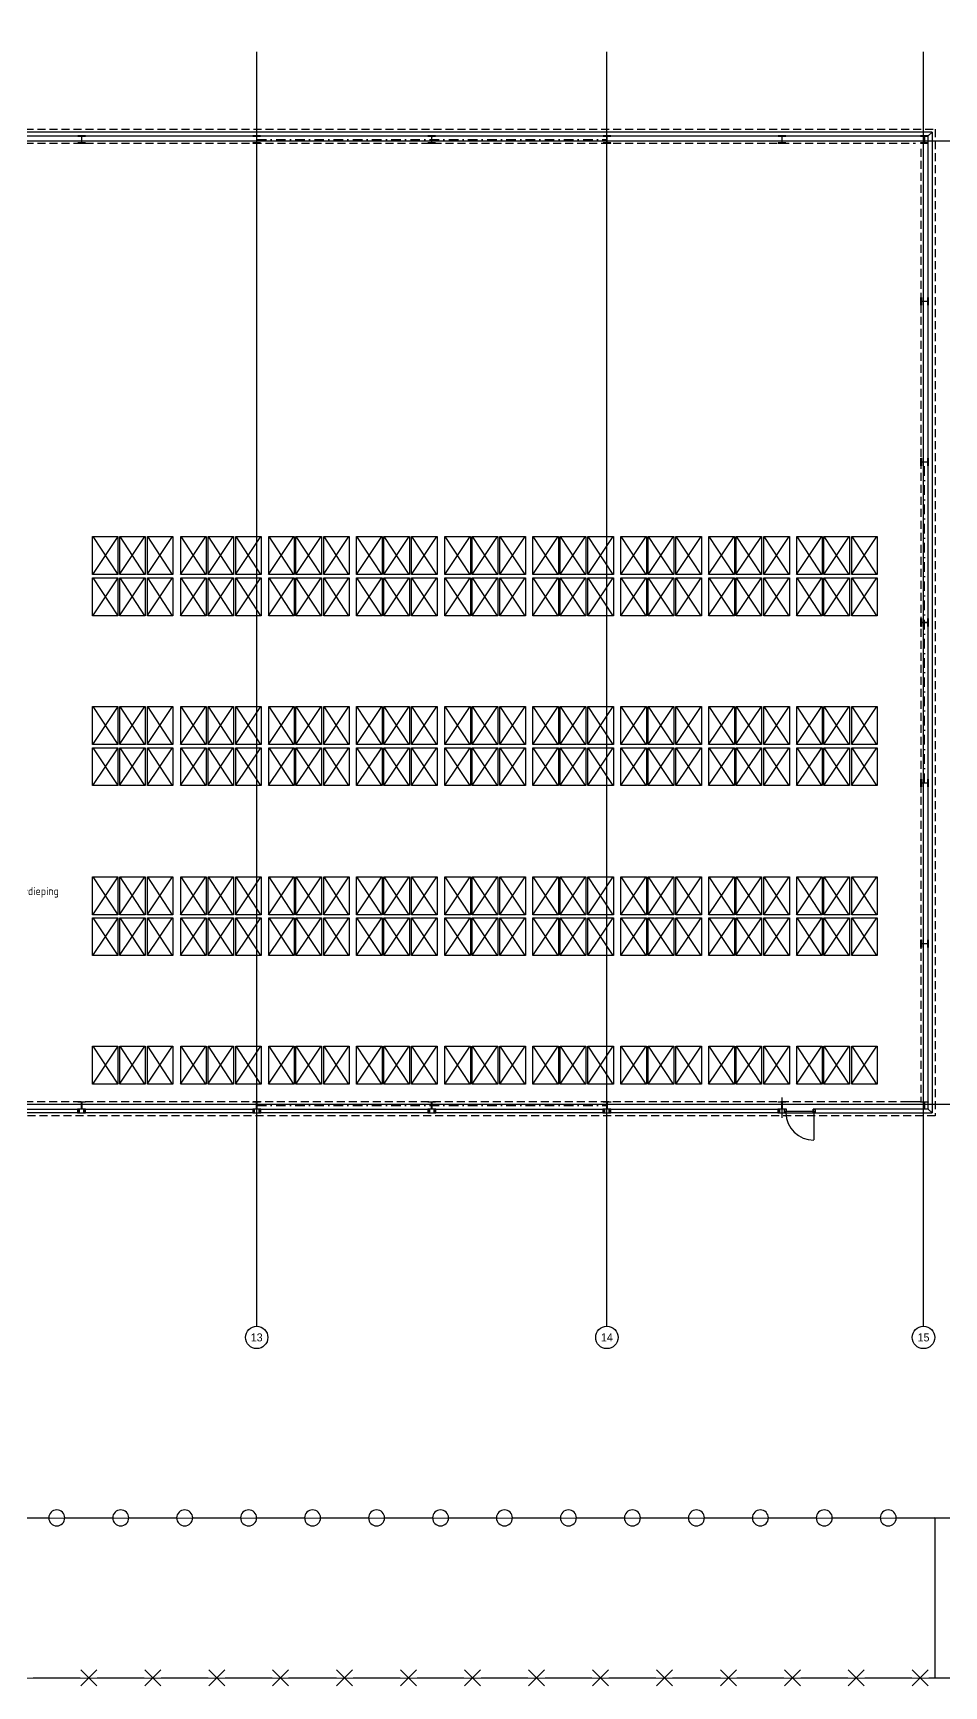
# Model space of a CAD drawing. Header units: millimetres. Extents: x -10134 to 185601, y -10232 to 93662.
# Drawn here: x 90391 to 118873, y -10220 to 41430 of the extents above; entities that cross this region are included whole.
import ezdxf
from ezdxf.enums import TextEntityAlignment as Align

# ---------------------------------------------------------------- set-up
doc = ezdxf.new("R2010")
doc.units = ezdxf.units.MM
doc.header["$LTSCALE"] = 100
doc.linetypes.add('B0302', pattern=[6, 3, -1.5, 0, -1.5])
doc.linetypes.add('B0403', pattern=[3.75, 2.5, -1.25])
for name, color, linetype in [('A--L21', 8, 'Continuous'), ('A--L22', 8, 'Continuous'), ('A--L28', 8, 'Continuous'), ('A--L32', 8, 'Continuous'), ('A--T$1A', 2, 'Continuous'), ('AL$7A---_STRAMIEN', 1, 'Continuous'), ('PALLETS', 8, 'Continuous'), ('Terreinsituatie', 7, 'Continuous')]:
    doc.layers.add(name, color=color, linetype=linetype)
doc.styles.add('gbb_isop_7.0', font='iso.shx')
doc.styles.add('Tsfont40', font='TSfont40.shx')

msp = doc.modelspace()

# ---------------------------------------------------------------- linework, layer by layer
at = {"layer": 'A--L21', "linetype": 'B0403'}
for p, q in [((118594, 38426), (118594, 7596)), ((118154, 37811), (118154, 8036)), ((118144, 8036), (53784, 8036)), ((118594, 7596), (53784, 7596))]:
    msp.add_line(p, q, dxfattribs=at)
at = {"layer": 'A--L21'}
for points in [[(118504, 38336), (86704, 38336), (86584, 38216), (118384, 38216)], [(118504, 38336), (118504, 7686), (118384, 7806), (118384, 38216)], [(114848, 7686), (118504, 7686), (118384, 7806), (114848, 7806)]]:
    msp.add_lwpolyline(points, close=True, dxfattribs=at)
at = {"layer": 'A--L22', "linetype": 'B0403'}
for p, q in [((53784, 38426), (118594, 38426)), ((53784, 37986), (117984, 37986))]:
    msp.add_line(p, q, dxfattribs=at)
at = {"layer": 'A--L22'}
msp.add_lwpolyline([(118154, 8036), (117654, 8036)], dxfattribs=at)
at = {"layer": 'A--L28', "linetype": 'B0302'}
for p, q in [((97388, 38101), (108330, 38101)), ((118269, 17996), (118269, 28025)), ((97388, 7921), (108330, 7921))]:
    msp.add_line(p, q, dxfattribs=at)
at = {"layer": 'A--L28'}
for points in [[(92029, 37986), (92029, 37998), (91934, 37998, -0.414214), (91913, 38019), (91913, 38183, -0.414214), (91934, 38204), (92029, 38204), (92029, 38216), (91789, 38216), (91789, 38204), (91884, 38204, -0.414214), (91905, 38183), (91905, 38019, -0.414214), (91884, 37998), (91789, 37998), (91789, 37986)], [(97504, 37986), (97504, 37998), (97409, 37998, -0.414214), (97388, 38019), (97388, 38183, -0.414214), (97409, 38204), (97504, 38204), (97504, 38216), (97264, 38216), (97264, 38204), (97359, 38204, -0.414214), (97380, 38183), (97380, 38019, -0.414214), (97359, 37998), (97264, 37998), (97264, 37986)], [(102979, 37986), (102979, 37998), (102884, 37998, -0.414214), (102863, 38019), (102863, 38183, -0.414214), (102884, 38204), (102979, 38204), (102979, 38216), (102739, 38216), (102739, 38204), (102834, 38204, -0.414214), (102855, 38183), (102855, 38019, -0.414214), (102834, 37998), (102739, 37998), (102739, 37986)], [(108454, 37986), (108454, 37998), (108359, 37998, -0.414214), (108338, 38019), (108338, 38183, -0.414214), (108359, 38204), (108454, 38204), (108454, 38216), (108214, 38216), (108214, 38204), (108309, 38204, -0.414214), (108330, 38183), (108330, 38019, -0.414214), (108309, 37998), (108214, 37998), (108214, 37986)], [(113929, 37986), (113929, 37998), (113834, 37998, -0.414214), (113813, 38019), (113813, 38183, -0.414214), (113834, 38204), (113929, 38204), (113929, 38216), (113689, 38216), (113689, 38204), (113784, 38204, -0.414214), (113805, 38183), (113805, 38019, -0.414214), (113784, 37998), (113689, 37998), (113689, 37986)], [(118384, 37986), (118384, 37998), (118289, 37998, -0.414214), (118268, 38019), (118268, 38183, -0.414214), (118289, 38204), (118384, 38204), (118384, 38216), (118144, 38216), (118144, 38204), (118239, 38204, -0.414214), (118260, 38183), (118260, 38019, -0.414214), (118239, 37998), (118144, 37998), (118144, 37986)], [(118384, 32927), (118372, 32927), (118372, 33023, 0.414214), (118351, 33044), (118187, 33044, 0.414214), (118166, 33023), (118166, 32927), (118154, 32927), (118154, 33167), (118166, 33167), (118166, 33072, 0.414214), (118187, 33051), (118351, 33051, 0.414214), (118372, 33072), (118372, 33167), (118384, 33167)], [(118384, 27909), (118372, 27909), (118372, 28004, 0.414214), (118351, 28025), (118187, 28025, 0.414214), (118166, 28004), (118166, 27909), (118154, 27909), (118154, 28149), (118166, 28149), (118166, 28054, 0.414214), (118187, 28033), (118351, 28033, 0.414214), (118372, 28054), (118372, 28149), (118384, 28149)], [(118384, 22891), (118372, 22891), (118372, 22986, 0.414214), (118351, 23007), (118187, 23007, 0.414214), (118166, 22986), (118166, 22891), (118154, 22891), (118154, 23131), (118166, 23131), (118166, 23035, 0.414214), (118187, 23014), (118351, 23014, 0.414214), (118372, 23035), (118372, 23131), (118384, 23131)], [(118384, 17872), (118372, 17872), (118372, 17968, 0.414214), (118351, 17989), (118187, 17989, 0.414214), (118166, 17968), (118166, 17872), (118154, 17872), (118154, 18112), (118166, 18112), (118166, 18017, 0.414214), (118187, 17996), (118351, 17996, 0.414214), (118372, 18017), (118372, 18112), (118384, 18112)], [(118384, 12854), (118372, 12854), (118372, 12949, 0.414214), (118351, 12970), (118187, 12970, 0.414214), (118166, 12949), (118166, 12854), (118154, 12854), (118154, 13094), (118166, 13094), (118166, 12999, 0.414214), (118187, 12978), (118351, 12978, 0.414214), (118372, 12999), (118372, 13094), (118384, 13094)], [(92029, 8036), (92029, 8024), (91934, 8024, 0.414214), (91913, 8003), (91913, 7839, 0.414214), (91934, 7818), (92029, 7818), (92029, 7806), (91789, 7806), (91789, 7818), (91884, 7818, 0.414214), (91905, 7839), (91905, 8003, 0.414214), (91884, 8024), (91789, 8024), (91789, 8036)], [(97504, 8036), (97504, 8024), (97409, 8024, 0.414214), (97388, 8003), (97388, 7839, 0.414214), (97409, 7818), (97504, 7818), (97504, 7806), (97264, 7806), (97264, 7818), (97359, 7818, 0.414214), (97380, 7839), (97380, 8003, 0.414214), (97359, 8024), (97264, 8024), (97264, 8036)], [(102979, 8036), (102979, 8024), (102884, 8024, 0.414214), (102863, 8003), (102863, 7839, 0.414214), (102884, 7818), (102979, 7818), (102979, 7806), (102739, 7806), (102739, 7818), (102834, 7818, 0.414214), (102855, 7839), (102855, 8003, 0.414214), (102834, 8024), (102739, 8024), (102739, 8036)], [(108454, 8036), (108454, 8024), (108359, 8024, 0.414214), (108338, 8003), (108338, 7839, 0.414214), (108359, 7818), (108454, 7818), (108454, 7806), (108214, 7806), (108214, 7818), (108309, 7818, 0.414214), (108330, 7839), (108330, 8003, 0.414214), (108309, 8024), (108214, 8024), (108214, 8036)], [(113929, 8036), (113929, 8024), (113834, 8024, 0.414214), (113813, 8003), (113813, 7839, 0.414214), (113834, 7818), (113929, 7818), (113929, 7806), (113689, 7806), (113689, 7818), (113784, 7818, 0.414214), (113805, 7839), (113805, 8003, 0.414214), (113784, 8024), (113689, 8024), (113689, 8036)], [(118384, 8036), (118384, 8024), (118289, 8024, 0.414214), (118268, 8003), (118268, 7839, 0.414214), (118289, 7818), (118384, 7818), (118384, 7806), (118144, 7806), (118144, 7818), (118239, 7818, 0.414214), (118260, 7839), (118260, 8003, 0.414214), (118239, 8024), (118144, 8024), (118144, 8036)]]:
    msp.add_lwpolyline(points, format="xyb", close=True, dxfattribs=at)
at = {"layer": 'A--L32'}
msp.add_line((114806, 7702), (114806, 6849), dxfattribs=at)
for points in [[(91784, 7800), (91784, 7686), (86559, 7686), (86559, 7800)], [(91784, 7800), (91784, 7686), (91834, 7686), (91834, 7800)], [(91834, 7686), (91984, 7686), (91984, 7800), (91834, 7800)], [(91984, 7800), (91984, 7686), (92034, 7686), (92034, 7800)], [(97259, 7800), (97259, 7686), (92034, 7686), (92034, 7800)], [(97259, 7800), (97259, 7686), (97309, 7686), (97309, 7800)], [(97309, 7686), (97459, 7686), (97459, 7800), (97309, 7800)], [(97459, 7800), (97459, 7686), (97509, 7686), (97509, 7800)], [(102734, 7800), (102734, 7686), (97509, 7686), (97509, 7800)], [(102734, 7800), (102734, 7686), (102784, 7686), (102784, 7800)], [(102784, 7686), (102934, 7686), (102934, 7800), (102784, 7800)], [(102934, 7800), (102934, 7686), (102984, 7686), (102984, 7800)], [(108209, 7800), (108209, 7686), (102984, 7686), (102984, 7800)], [(108209, 7800), (108209, 7686), (108259, 7686), (108259, 7800)], [(108259, 7686), (108409, 7686), (108409, 7800), (108259, 7800)], [(108409, 7800), (108409, 7686), (108459, 7686), (108459, 7800)], [(113684, 7800), (113684, 7686), (108459, 7686), (108459, 7800)], [(113684, 7800), (113684, 7686), (113734, 7686), (113734, 7800)], [(113734, 7686), (113884, 7686), (113884, 7800), (113734, 7800)], [(113926, 7736), (113951, 7736), (113951, 7800), (113884, 7800), (113884, 7686), (113926, 7686)], [(114781, 7800), (114781, 7686), (114848, 7686), (114848, 7800)], [(114806, 7736), (114781, 7736), (114781, 7800), (114848, 7800), (114848, 7686), (114806, 7686)], [(114848, 7800), (114848, 7686), (114781, 7686), (114781, 7800)], [(113926, 7689), (114806, 7689), (114806, 7729), (113926, 7729)]]:
    msp.add_lwpolyline(points, close=True, dxfattribs=at)
msp.add_arc((114806, 7714), 880, 181.8221, 270, dxfattribs=at)
at = {"layer": 'AL$7A---_STRAMIEN'}
for p, q in [((97384, 1021), (97384, 40845)), ((108334, 1021), (108334, 40845)), ((118234, 1021), (118234, 40845)), ((51704, 38066), (120372, 38066)), ((51704, 7956), (120372, 7956))]:
    msp.add_line(p, q, dxfattribs=at)
at = {"layer": 'AL$7A---_STRAMIEN', "ltscale": 0.25}
msp.add_line((113809, 8171), (113809, 7529), dxfattribs=at)
at = {"layer": 'AL$7A---_STRAMIEN'}
for centre in [(97384, 671), (108334, 671), (118234, 671)]:
    msp.add_circle(centre, 350, dxfattribs=at)
at = {"layer": 'PALLETS'}
for points in [[(92247, 25697), (93042, 25697), (93042, 24513), (92247, 24513)], [(93101, 25697), (93896, 25697), (93896, 24513), (93101, 24513)], [(93967, 25697), (94763, 25697), (94763, 24513), (93967, 24513)], [(95007, 25697), (95803, 25697), (95803, 24513), (95007, 24513)], [(95862, 25697), (96657, 25697), (96657, 24513), (95862, 24513)], [(96728, 25697), (97523, 25697), (97523, 24513), (96728, 24513)], [(97759, 25697), (98554, 25697), (98554, 24513), (97759, 24513)], [(98613, 25697), (99409, 25697), (99409, 24513), (98613, 24513)], [(99479, 25697), (100275, 25697), (100275, 24513), (99479, 24513)], [(100509, 25697), (101305, 25697), (101305, 24513), (100509, 24513)], [(101363, 25697), (102159, 25697), (102159, 24513), (101363, 24513)], [(102229, 25697), (103025, 25697), (103025, 24513), (102229, 24513)], [(103271, 25697), (104067, 25697), (104067, 24513), (103271, 24513)], [(104125, 25697), (104921, 25697), (104921, 24513), (104125, 24513)], [(104991, 25697), (105787, 25697), (105787, 24513), (104991, 24513)], [(106022, 25697), (106818, 25697), (106818, 24513), (106022, 24513)], [(106876, 25697), (107672, 25697), (107672, 24513), (106876, 24513)], [(107742, 25697), (108538, 25697), (108538, 24513), (107742, 24513)], [(108773, 25697), (109568, 25697), (109568, 24513), (108773, 24513)], [(109627, 25697), (110423, 25697), (110423, 24513), (109627, 24513)], [(110493, 25697), (111289, 25697), (111289, 24513), (110493, 24513)], [(111524, 25697), (112319, 25697), (112319, 24513), (111524, 24513)], [(112378, 25697), (113173, 25697), (113173, 24513), (112378, 24513)], [(113244, 25697), (114040, 25697), (114040, 24513), (113244, 24513)], [(114268, 25697), (115063, 25697), (115063, 24513), (114268, 24513)], [(115122, 25697), (115918, 25697), (115918, 24513), (115122, 24513)], [(115988, 25697), (116784, 25697), (116784, 24513), (115988, 24513)], [(92247, 24403), (93042, 24403), (93042, 23218), (92247, 23218)], [(93101, 24403), (93896, 24403), (93896, 23218), (93101, 23218)], [(93967, 24403), (94763, 24403), (94763, 23218), (93967, 23218)], [(95007, 24403), (95803, 24403), (95803, 23218), (95007, 23218)], [(95862, 24403), (96657, 24403), (96657, 23218), (95862, 23218)], [(96728, 24403), (97523, 24403), (97523, 23218), (96728, 23218)], [(97759, 24403), (98554, 24403), (98554, 23218), (97759, 23218)], [(98613, 24403), (99409, 24403), (99409, 23218), (98613, 23218)], [(99479, 24403), (100275, 24403), (100275, 23218), (99479, 23218)], [(100509, 24403), (101305, 24403), (101305, 23218), (100509, 23218)], [(101363, 24403), (102159, 24403), (102159, 23218), (101363, 23218)], [(102229, 24403), (103025, 24403), (103025, 23218), (102229, 23218)], [(103271, 24403), (104067, 24403), (104067, 23218), (103271, 23218)], [(104125, 24403), (104921, 24403), (104921, 23218), (104125, 23218)], [(104991, 24403), (105787, 24403), (105787, 23218), (104991, 23218)], [(106022, 24403), (106818, 24403), (106818, 23218), (106022, 23218)], [(106876, 24403), (107672, 24403), (107672, 23218), (106876, 23218)], [(107742, 24403), (108538, 24403), (108538, 23218), (107742, 23218)], [(108773, 24403), (109568, 24403), (109568, 23218), (108773, 23218)], [(109627, 24403), (110423, 24403), (110423, 23218), (109627, 23218)], [(110493, 24403), (111289, 24403), (111289, 23218), (110493, 23218)], [(111524, 24403), (112319, 24403), (112319, 23218), (111524, 23218)], [(112378, 24403), (113173, 24403), (113173, 23218), (112378, 23218)], [(113244, 24403), (114040, 24403), (114040, 23218), (113244, 23218)], [(114268, 24403), (115063, 24403), (115063, 23218), (114268, 23218)], [(115122, 24403), (115918, 24403), (115918, 23218), (115122, 23218)], [(115988, 24403), (116784, 24403), (116784, 23218), (115988, 23218)], [(92247, 20388), (93042, 20388), (93042, 19203), (92247, 19203)], [(93101, 20388), (93896, 20388), (93896, 19203), (93101, 19203)], [(93967, 20388), (94763, 20388), (94763, 19203), (93967, 19203)], [(95007, 20388), (95803, 20388), (95803, 19203), (95007, 19203)], [(95862, 20388), (96657, 20388), (96657, 19203), (95862, 19203)], [(96728, 20388), (97523, 20388), (97523, 19203), (96728, 19203)], [(97759, 20388), (98554, 20388), (98554, 19203), (97759, 19203)], [(98613, 20388), (99409, 20388), (99409, 19203), (98613, 19203)], [(99479, 20388), (100275, 20388), (100275, 19203), (99479, 19203)], [(100509, 20388), (101305, 20388), (101305, 19203), (100509, 19203)], [(101363, 20388), (102159, 20388), (102159, 19203), (101363, 19203)], [(102229, 20388), (103025, 20388), (103025, 19203), (102229, 19203)], [(103271, 20388), (104067, 20388), (104067, 19203), (103271, 19203)], [(104125, 20388), (104921, 20388), (104921, 19203), (104125, 19203)], [(104991, 20388), (105787, 20388), (105787, 19203), (104991, 19203)], [(106022, 20388), (106818, 20388), (106818, 19203), (106022, 19203)], [(106876, 20388), (107672, 20388), (107672, 19203), (106876, 19203)], [(107742, 20388), (108538, 20388), (108538, 19203), (107742, 19203)], [(108773, 20388), (109568, 20388), (109568, 19203), (108773, 19203)], [(109627, 20388), (110423, 20388), (110423, 19203), (109627, 19203)], [(110493, 20388), (111289, 20388), (111289, 19203), (110493, 19203)], [(111524, 20388), (112319, 20388), (112319, 19203), (111524, 19203)], [(112378, 20388), (113173, 20388), (113173, 19203), (112378, 19203)], [(113244, 20388), (114040, 20388), (114040, 19203), (113244, 19203)], [(114268, 20388), (115063, 20388), (115063, 19203), (114268, 19203)], [(115122, 20388), (115918, 20388), (115918, 19203), (115122, 19203)], [(115988, 20388), (116784, 20388), (116784, 19203), (115988, 19203)], [(92247, 19098), (93042, 19098), (93042, 17913), (92247, 17913)], [(93101, 19098), (93896, 19098), (93896, 17913), (93101, 17913)], [(93967, 19098), (94763, 19098), (94763, 17913), (93967, 17913)], [(95007, 19098), (95803, 19098), (95803, 17913), (95007, 17913)], [(95862, 19098), (96657, 19098), (96657, 17913), (95862, 17913)], [(96728, 19098), (97523, 19098), (97523, 17913), (96728, 17913)], [(97759, 19098), (98554, 19098), (98554, 17913), (97759, 17913)], [(98613, 19098), (99409, 19098), (99409, 17913), (98613, 17913)], [(99479, 19098), (100275, 19098), (100275, 17913), (99479, 17913)], [(100509, 19098), (101305, 19098), (101305, 17913), (100509, 17913)], [(101363, 19098), (102159, 19098), (102159, 17913), (101363, 17913)], [(102229, 19098), (103025, 19098), (103025, 17913), (102229, 17913)], [(103271, 19098), (104067, 19098), (104067, 17913), (103271, 17913)], [(104125, 19098), (104921, 19098), (104921, 17913), (104125, 17913)], [(104991, 19098), (105787, 19098), (105787, 17913), (104991, 17913)], [(106022, 19098), (106818, 19098), (106818, 17913), (106022, 17913)], [(106876, 19098), (107672, 19098), (107672, 17913), (106876, 17913)], [(107742, 19098), (108538, 19098), (108538, 17913), (107742, 17913)], [(108773, 19098), (109568, 19098), (109568, 17913), (108773, 17913)], [(109627, 19098), (110423, 19098), (110423, 17913), (109627, 17913)], [(110493, 19098), (111289, 19098), (111289, 17913), (110493, 17913)], [(111524, 19098), (112319, 19098), (112319, 17913), (111524, 17913)], [(112378, 19098), (113173, 19098), (113173, 17913), (112378, 17913)], [(113244, 19098), (114040, 19098), (114040, 17913), (113244, 17913)], [(114268, 19098), (115063, 19098), (115063, 17913), (114268, 17913)], [(115122, 19098), (115918, 19098), (115918, 17913), (115122, 17913)], [(115988, 19098), (116784, 19098), (116784, 17913), (115988, 17913)], [(92247, 15065), (93042, 15065), (93042, 13880), (92247, 13880)], [(93101, 15065), (93896, 15065), (93896, 13880), (93101, 13880)], [(93967, 15065), (94763, 15065), (94763, 13880), (93967, 13880)], [(95007, 15065), (95803, 15065), (95803, 13880), (95007, 13880)], [(95862, 15065), (96657, 15065), (96657, 13880), (95862, 13880)], [(96728, 15065), (97523, 15065), (97523, 13880), (96728, 13880)], [(97759, 15065), (98554, 15065), (98554, 13880), (97759, 13880)], [(98613, 15065), (99409, 15065), (99409, 13880), (98613, 13880)], [(99479, 15065), (100275, 15065), (100275, 13880), (99479, 13880)], [(100509, 15065), (101305, 15065), (101305, 13880), (100509, 13880)], [(101363, 15065), (102159, 15065), (102159, 13880), (101363, 13880)], [(102229, 15065), (103025, 15065), (103025, 13880), (102229, 13880)], [(103271, 15065), (104067, 15065), (104067, 13880), (103271, 13880)], [(104125, 15065), (104921, 15065), (104921, 13880), (104125, 13880)], [(104991, 15065), (105787, 15065), (105787, 13880), (104991, 13880)], [(106022, 15065), (106818, 15065), (106818, 13880), (106022, 13880)], [(106876, 15065), (107672, 15065), (107672, 13880), (106876, 13880)], [(107742, 15065), (108538, 15065), (108538, 13880), (107742, 13880)], [(108773, 15065), (109568, 15065), (109568, 13880), (108773, 13880)], [(109627, 15065), (110423, 15065), (110423, 13880), (109627, 13880)], [(110493, 15065), (111289, 15065), (111289, 13880), (110493, 13880)], [(111524, 15065), (112319, 15065), (112319, 13880), (111524, 13880)], [(112378, 15065), (113173, 15065), (113173, 13880), (112378, 13880)], [(113244, 15065), (114040, 15065), (114040, 13880), (113244, 13880)], [(114268, 15065), (115063, 15065), (115063, 13880), (114268, 13880)], [(115122, 15065), (115918, 15065), (115918, 13880), (115122, 13880)], [(115988, 15065), (116784, 15065), (116784, 13880), (115988, 13880)], [(92247, 13787), (93042, 13787), (93042, 12602), (92247, 12602)], [(93101, 13787), (93896, 13787), (93896, 12602), (93101, 12602)], [(93967, 13787), (94763, 13787), (94763, 12602), (93967, 12602)], [(95007, 13787), (95803, 13787), (95803, 12602), (95007, 12602)], [(95862, 13787), (96657, 13787), (96657, 12602), (95862, 12602)], [(96728, 13787), (97523, 13787), (97523, 12602), (96728, 12602)], [(97759, 13787), (98554, 13787), (98554, 12602), (97759, 12602)], [(98613, 13787), (99409, 13787), (99409, 12602), (98613, 12602)], [(99479, 13787), (100275, 13787), (100275, 12602), (99479, 12602)], [(100509, 13787), (101305, 13787), (101305, 12602), (100509, 12602)], [(101363, 13787), (102159, 13787), (102159, 12602), (101363, 12602)], [(102229, 13787), (103025, 13787), (103025, 12602), (102229, 12602)], [(103271, 13787), (104067, 13787), (104067, 12602), (103271, 12602)], [(104125, 13787), (104921, 13787), (104921, 12602), (104125, 12602)], [(104991, 13787), (105787, 13787), (105787, 12602), (104991, 12602)], [(106022, 13787), (106818, 13787), (106818, 12602), (106022, 12602)], [(106876, 13787), (107672, 13787), (107672, 12602), (106876, 12602)], [(107742, 13787), (108538, 13787), (108538, 12602), (107742, 12602)], [(108773, 13787), (109568, 13787), (109568, 12602), (108773, 12602)], [(109627, 13787), (110423, 13787), (110423, 12602), (109627, 12602)], [(110493, 13787), (111289, 13787), (111289, 12602), (110493, 12602)], [(111524, 13787), (112319, 13787), (112319, 12602), (111524, 12602)], [(112378, 13787), (113173, 13787), (113173, 12602), (112378, 12602)], [(113244, 13787), (114040, 13787), (114040, 12602), (113244, 12602)], [(114268, 13787), (115063, 13787), (115063, 12602), (114268, 12602)], [(115122, 13787), (115918, 13787), (115918, 12602), (115122, 12602)], [(115988, 13787), (116784, 13787), (116784, 12602), (115988, 12602)], [(92247, 9769), (93042, 9769), (93042, 8584), (92247, 8584)], [(93101, 9769), (93896, 9769), (93896, 8584), (93101, 8584)], [(93967, 9769), (94763, 9769), (94763, 8584), (93967, 8584)], [(95007, 9769), (95803, 9769), (95803, 8584), (95007, 8584)], [(95862, 9769), (96657, 9769), (96657, 8584), (95862, 8584)], [(96728, 9769), (97523, 9769), (97523, 8584), (96728, 8584)], [(97759, 9769), (98554, 9769), (98554, 8584), (97759, 8584)], [(98613, 9769), (99409, 9769), (99409, 8584), (98613, 8584)], [(99479, 9769), (100275, 9769), (100275, 8584), (99479, 8584)], [(100509, 9769), (101305, 9769), (101305, 8584), (100509, 8584)], [(101363, 9769), (102159, 9769), (102159, 8584), (101363, 8584)], [(102229, 9769), (103025, 9769), (103025, 8584), (102229, 8584)], [(103271, 9769), (104067, 9769), (104067, 8584), (103271, 8584)], [(104125, 9769), (104921, 9769), (104921, 8584), (104125, 8584)], [(104991, 9769), (105787, 9769), (105787, 8584), (104991, 8584)], [(106022, 9769), (106818, 9769), (106818, 8584), (106022, 8584)], [(106876, 9769), (107672, 9769), (107672, 8584), (106876, 8584)], [(107742, 9769), (108538, 9769), (108538, 8584), (107742, 8584)], [(108773, 9769), (109568, 9769), (109568, 8584), (108773, 8584)], [(109627, 9769), (110423, 9769), (110423, 8584), (109627, 8584)], [(110493, 9769), (111289, 9769), (111289, 8584), (110493, 8584)], [(111524, 9769), (112319, 9769), (112319, 8584), (111524, 8584)], [(112378, 9769), (113173, 9769), (113173, 8584), (112378, 8584)], [(113244, 9769), (114040, 9769), (114040, 8584), (113244, 8584)], [(114268, 9769), (115063, 9769), (115063, 8584), (114268, 8584)], [(115122, 9769), (115918, 9769), (115918, 8584), (115122, 8584)], [(115988, 9769), (116784, 9769), (116784, 8584), (115988, 8584)]]:
    msp.add_lwpolyline(points, close=True, dxfattribs=at)
for points in [[(93042, 25697), (92247, 24513)], [(92265, 25697), (93042, 24513)], [(93878, 25697), (93083, 24513)], [(93101, 25697), (93878, 24513)], [(94745, 25697), (93949, 24513)], [(93967, 25697), (94745, 24513)], [(95785, 25697), (94989, 24513)], [(95007, 25697), (95785, 24513)], [(96639, 25697), (95843, 24513)], [(95862, 25697), (96639, 24513)], [(97505, 25697), (96710, 24513)], [(96728, 25697), (97505, 24513)], [(98536, 25697), (97741, 24513)], [(97759, 25697), (98536, 24513)], [(99390, 25697), (98595, 24513)], [(98613, 25697), (99390, 24513)], [(100257, 25697), (99461, 24513)], [(99479, 25697), (100257, 24513)], [(101286, 25697), (100491, 24513)], [(100509, 25697), (101286, 24513)], [(102141, 25697), (101345, 24513)], [(101363, 25697), (102141, 24513)], [(103007, 25697), (102211, 24513)], [(102229, 25697), (103007, 24513)], [(104049, 25697), (103253, 24513)], [(103271, 25697), (104049, 24513)], [(104903, 25697), (104107, 24513)], [(104125, 25697), (104903, 24513)], [(105769, 25697), (104973, 24513)], [(104991, 25697), (105769, 24513)], [(106800, 25697), (106004, 24513)], [(106022, 25697), (106800, 24513)], [(107654, 25697), (106858, 24513)], [(106876, 25697), (107654, 24513)], [(108520, 25697), (107724, 24513)], [(107742, 25697), (108520, 24513)], [(109550, 25697), (108755, 24513)], [(108773, 25697), (109550, 24513)], [(110404, 25697), (109609, 24513)], [(109627, 25697), (110404, 24513)], [(111271, 25697), (110475, 24513)], [(110493, 25697), (111271, 24513)], [(112301, 25697), (111505, 24513)], [(111524, 25697), (112301, 24513)], [(113155, 25697), (112359, 24513)], [(112378, 25697), (113155, 24513)], [(114021, 25697), (113226, 24513)], [(113244, 25697), (114021, 24513)], [(115045, 25697), (114250, 24513)], [(114268, 25697), (115045, 24513)], [(115899, 25697), (115104, 24513)], [(115122, 25697), (115899, 24513)], [(116766, 25697), (115970, 24513)], [(115988, 25697), (116766, 24513)], [(93042, 24403), (92247, 23218)], [(92265, 24403), (93042, 23218)], [(93878, 24403), (93083, 23218)], [(93101, 24403), (93878, 23218)], [(94745, 24403), (93949, 23218)], [(93967, 24403), (94745, 23218)], [(95785, 24403), (94989, 23218)], [(95007, 24403), (95785, 23218)], [(96639, 24403), (95843, 23218)], [(95862, 24403), (96639, 23218)], [(97505, 24403), (96710, 23218)], [(96728, 24403), (97505, 23218)], [(98536, 24403), (97741, 23218)], [(97759, 24403), (98536, 23218)], [(99390, 24403), (98595, 23218)], [(98613, 24403), (99390, 23218)], [(100257, 24403), (99461, 23218)], [(99479, 24403), (100257, 23218)], [(101286, 24403), (100491, 23218)], [(100509, 24403), (101286, 23218)], [(102141, 24403), (101345, 23218)], [(101363, 24403), (102141, 23218)], [(103007, 24403), (102211, 23218)], [(102229, 24403), (103007, 23218)], [(104049, 24403), (103253, 23218)], [(103271, 24403), (104049, 23218)], [(104903, 24403), (104107, 23218)], [(104125, 24403), (104903, 23218)], [(105769, 24403), (104973, 23218)], [(104991, 24403), (105769, 23218)], [(106800, 24403), (106004, 23218)], [(106022, 24403), (106800, 23218)], [(107654, 24403), (106858, 23218)], [(106876, 24403), (107654, 23218)], [(108520, 24403), (107724, 23218)], [(107742, 24403), (108520, 23218)], [(109550, 24403), (108755, 23218)], [(108773, 24403), (109550, 23218)], [(110404, 24403), (109609, 23218)], [(109627, 24403), (110404, 23218)], [(111271, 24403), (110475, 23218)], [(110493, 24403), (111271, 23218)], [(112301, 24403), (111505, 23218)], [(111524, 24403), (112301, 23218)], [(113155, 24403), (112359, 23218)], [(112378, 24403), (113155, 23218)], [(114021, 24403), (113226, 23218)], [(113244, 24403), (114021, 23218)], [(115045, 24403), (114250, 23218)], [(114268, 24403), (115045, 23218)], [(115899, 24403), (115104, 23218)], [(115122, 24403), (115899, 23218)], [(116766, 24403), (115970, 23218)], [(115988, 24403), (116766, 23218)], [(93042, 20388), (92247, 19203)], [(92265, 20388), (93042, 19203)], [(93878, 20388), (93083, 19203)], [(93101, 20388), (93878, 19203)], [(94745, 20388), (93949, 19203)], [(93967, 20388), (94745, 19203)], [(95785, 20388), (94989, 19203)], [(95007, 20388), (95785, 19203)], [(96639, 20388), (95843, 19203)], [(95862, 20388), (96639, 19203)], [(97505, 20388), (96710, 19203)], [(96728, 20388), (97505, 19203)], [(98536, 20388), (97741, 19203)], [(97759, 20388), (98536, 19203)], [(99390, 20388), (98595, 19203)], [(98613, 20388), (99390, 19203)], [(100257, 20388), (99461, 19203)], [(99479, 20388), (100257, 19203)], [(101286, 20388), (100491, 19203)], [(100509, 20388), (101286, 19203)], [(102141, 20388), (101345, 19203)], [(101363, 20388), (102141, 19203)], [(103007, 20388), (102211, 19203)], [(102229, 20388), (103007, 19203)], [(104049, 20388), (103253, 19203)], [(103271, 20388), (104049, 19203)], [(104903, 20388), (104107, 19203)], [(104125, 20388), (104903, 19203)], [(105769, 20388), (104973, 19203)], [(104991, 20388), (105769, 19203)], [(106800, 20388), (106004, 19203)], [(106022, 20388), (106800, 19203)], [(107654, 20388), (106858, 19203)], [(106876, 20388), (107654, 19203)], [(108520, 20388), (107724, 19203)], [(107742, 20388), (108520, 19203)], [(109550, 20388), (108755, 19203)], [(108773, 20388), (109550, 19203)], [(110404, 20388), (109609, 19203)], [(109627, 20388), (110404, 19203)], [(111271, 20388), (110475, 19203)], [(110493, 20388), (111271, 19203)], [(112301, 20388), (111505, 19203)], [(111524, 20388), (112301, 19203)], [(113155, 20388), (112359, 19203)], [(112378, 20388), (113155, 19203)], [(114021, 20388), (113226, 19203)], [(113244, 20388), (114021, 19203)], [(115045, 20388), (114250, 19203)], [(114268, 20388), (115045, 19203)], [(115899, 20388), (115104, 19203)], [(115122, 20388), (115899, 19203)], [(116766, 20388), (115970, 19203)], [(115988, 20388), (116766, 19203)], [(93042, 19098), (92247, 17913)], [(92265, 19098), (93042, 17913)], [(93878, 19098), (93083, 17913)], [(93101, 19098), (93878, 17913)], [(94745, 19098), (93949, 17913)], [(93967, 19098), (94745, 17913)], [(95785, 19098), (94989, 17913)], [(95007, 19098), (95785, 17913)], [(96639, 19098), (95843, 17913)], [(95862, 19098), (96639, 17913)], [(97505, 19098), (96710, 17913)], [(96728, 19098), (97505, 17913)], [(98536, 19098), (97741, 17913)], [(97759, 19098), (98536, 17913)], [(99390, 19098), (98595, 17913)], [(98613, 19098), (99390, 17913)], [(100257, 19098), (99461, 17913)], [(99479, 19098), (100257, 17913)], [(101286, 19098), (100491, 17913)], [(100509, 19098), (101286, 17913)], [(102141, 19098), (101345, 17913)], [(101363, 19098), (102141, 17913)], [(103007, 19098), (102211, 17913)], [(102229, 19098), (103007, 17913)], [(104049, 19098), (103253, 17913)], [(103271, 19098), (104049, 17913)], [(104903, 19098), (104107, 17913)], [(104125, 19098), (104903, 17913)], [(105769, 19098), (104973, 17913)], [(104991, 19098), (105769, 17913)], [(106800, 19098), (106004, 17913)], [(106022, 19098), (106800, 17913)], [(107654, 19098), (106858, 17913)], [(106876, 19098), (107654, 17913)], [(108520, 19098), (107724, 17913)], [(107742, 19098), (108520, 17913)], [(109550, 19098), (108755, 17913)], [(108773, 19098), (109550, 17913)], [(110404, 19098), (109609, 17913)], [(109627, 19098), (110404, 17913)], [(111271, 19098), (110475, 17913)], [(110493, 19098), (111271, 17913)], [(112301, 19098), (111505, 17913)], [(111524, 19098), (112301, 17913)], [(113155, 19098), (112359, 17913)], [(112378, 19098), (113155, 17913)], [(114021, 19098), (113226, 17913)], [(113244, 19098), (114021, 17913)], [(115045, 19098), (114250, 17913)], [(114268, 19098), (115045, 17913)], [(115899, 19098), (115104, 17913)], [(115122, 19098), (115899, 17913)], [(116766, 19098), (115970, 17913)], [(115988, 19098), (116766, 17913)], [(93042, 15065), (92247, 13880)], [(92265, 15065), (93042, 13880)], [(93878, 15065), (93083, 13880)], [(93101, 15065), (93878, 13880)], [(94745, 15065), (93949, 13880)], [(93967, 15065), (94745, 13880)], [(95785, 15065), (94989, 13880)], [(95007, 15065), (95785, 13880)], [(96639, 15065), (95843, 13880)], [(95862, 15065), (96639, 13880)], [(97505, 15065), (96710, 13880)], [(96728, 15065), (97505, 13880)], [(98536, 15065), (97741, 13880)], [(97759, 15065), (98536, 13880)], [(99390, 15065), (98595, 13880)], [(98613, 15065), (99390, 13880)], [(100257, 15065), (99461, 13880)], [(99479, 15065), (100257, 13880)], [(101286, 15065), (100491, 13880)], [(100509, 15065), (101286, 13880)], [(102141, 15065), (101345, 13880)], [(101363, 15065), (102141, 13880)], [(103007, 15065), (102211, 13880)], [(102229, 15065), (103007, 13880)], [(104049, 15065), (103253, 13880)], [(103271, 15065), (104049, 13880)], [(104903, 15065), (104107, 13880)], [(104125, 15065), (104903, 13880)], [(105769, 15065), (104973, 13880)], [(104991, 15065), (105769, 13880)], [(106800, 15065), (106004, 13880)], [(106022, 15065), (106800, 13880)], [(107654, 15065), (106858, 13880)], [(106876, 15065), (107654, 13880)], [(108520, 15065), (107724, 13880)], [(107742, 15065), (108520, 13880)], [(109550, 15065), (108755, 13880)], [(108773, 15065), (109550, 13880)], [(110404, 15065), (109609, 13880)], [(109627, 15065), (110404, 13880)], [(111271, 15065), (110475, 13880)], [(110493, 15065), (111271, 13880)], [(112301, 15065), (111505, 13880)], [(111524, 15065), (112301, 13880)], [(113155, 15065), (112359, 13880)], [(112378, 15065), (113155, 13880)], [(114021, 15065), (113226, 13880)], [(113244, 15065), (114021, 13880)], [(115045, 15065), (114250, 13880)], [(114268, 15065), (115045, 13880)], [(115899, 15065), (115104, 13880)], [(115122, 15065), (115899, 13880)], [(116766, 15065), (115970, 13880)], [(115988, 15065), (116766, 13880)], [(93042, 13787), (92247, 12602)], [(92265, 13787), (93042, 12602)], [(93878, 13787), (93083, 12602)], [(93101, 13787), (93878, 12602)], [(94745, 13787), (93949, 12602)], [(93967, 13787), (94745, 12602)], [(95785, 13787), (94989, 12602)], [(95007, 13787), (95785, 12602)], [(96639, 13787), (95843, 12602)], [(95862, 13787), (96639, 12602)], [(97505, 13787), (96710, 12602)], [(96728, 13787), (97505, 12602)], [(98536, 13787), (97741, 12602)], [(97759, 13787), (98536, 12602)], [(99390, 13787), (98595, 12602)], [(98613, 13787), (99390, 12602)], [(100257, 13787), (99461, 12602)], [(99479, 13787), (100257, 12602)], [(101286, 13787), (100491, 12602)], [(100509, 13787), (101286, 12602)], [(102141, 13787), (101345, 12602)], [(101363, 13787), (102141, 12602)], [(103007, 13787), (102211, 12602)], [(102229, 13787), (103007, 12602)], [(104049, 13787), (103253, 12602)], [(103271, 13787), (104049, 12602)], [(104903, 13787), (104107, 12602)], [(104125, 13787), (104903, 12602)], [(105769, 13787), (104973, 12602)], [(104991, 13787), (105769, 12602)], [(106800, 13787), (106004, 12602)], [(106022, 13787), (106800, 12602)], [(107654, 13787), (106858, 12602)], [(106876, 13787), (107654, 12602)], [(108520, 13787), (107724, 12602)], [(107742, 13787), (108520, 12602)], [(109550, 13787), (108755, 12602)], [(108773, 13787), (109550, 12602)], [(110404, 13787), (109609, 12602)], [(109627, 13787), (110404, 12602)], [(111271, 13787), (110475, 12602)], [(110493, 13787), (111271, 12602)], [(112301, 13787), (111505, 12602)], [(111524, 13787), (112301, 12602)], [(113155, 13787), (112359, 12602)], [(112378, 13787), (113155, 12602)], [(114021, 13787), (113226, 12602)], [(113244, 13787), (114021, 12602)], [(115045, 13787), (114250, 12602)], [(114268, 13787), (115045, 12602)], [(115899, 13787), (115104, 12602)], [(115122, 13787), (115899, 12602)], [(116766, 13787), (115970, 12602)], [(115988, 13787), (116766, 12602)], [(93042, 9769), (92247, 8584)], [(92265, 9769), (93042, 8584)], [(93878, 9769), (93083, 8584)], [(93101, 9769), (93878, 8584)], [(94745, 9769), (93949, 8584)], [(93967, 9769), (94745, 8584)], [(95785, 9769), (94989, 8584)], [(95007, 9769), (95785, 8584)], [(96639, 9769), (95843, 8584)], [(95862, 9769), (96639, 8584)], [(97505, 9769), (96710, 8584)], [(96728, 9769), (97505, 8584)], [(98536, 9769), (97741, 8584)], [(97759, 9769), (98536, 8584)], [(99390, 9769), (98595, 8584)], [(98613, 9769), (99390, 8584)], [(100257, 9769), (99461, 8584)], [(99479, 9769), (100257, 8584)], [(101286, 9769), (100491, 8584)], [(100509, 9769), (101286, 8584)], [(102141, 9769), (101345, 8584)], [(101363, 9769), (102141, 8584)], [(103007, 9769), (102211, 8584)], [(102229, 9769), (103007, 8584)], [(104049, 9769), (103253, 8584)], [(103271, 9769), (104049, 8584)], [(104903, 9769), (104107, 8584)], [(104125, 9769), (104903, 8584)], [(105769, 9769), (104973, 8584)], [(104991, 9769), (105769, 8584)], [(106800, 9769), (106004, 8584)], [(106022, 9769), (106800, 8584)], [(107654, 9769), (106858, 8584)], [(106876, 9769), (107654, 8584)], [(108520, 9769), (107724, 8584)], [(107742, 9769), (108520, 8584)], [(109550, 9769), (108755, 8584)], [(108773, 9769), (109550, 8584)], [(110404, 9769), (109609, 8584)], [(109627, 9769), (110404, 8584)], [(111271, 9769), (110475, 8584)], [(110493, 9769), (111271, 8584)], [(112301, 9769), (111505, 8584)], [(111524, 9769), (112301, 8584)], [(113155, 9769), (112359, 8584)], [(112378, 9769), (113155, 8584)], [(114021, 9769), (113226, 8584)], [(113244, 9769), (114021, 8584)], [(115045, 9769), (114250, 8584)], [(114268, 9769), (115045, 8584)], [(115899, 9769), (115104, 8584)], [(115122, 9769), (115899, 8584)], [(116766, 9769), (115970, 8584)], [(115988, 9769), (116766, 8584)]]:
    msp.add_lwpolyline(points, dxfattribs=at)
at = {"layer": 'Terreinsituatie'}
for p, q in [((91883, -9718), (92383, -10218)), ((91883, -10218), (92383, -9718)), ((93883, -9718), (94383, -10218)), ((93883, -10218), (94383, -9718)), ((95883, -9719), (96383, -10219)), ((95883, -10219), (96383, -9719)), ((97883, -9719), (98383, -10219)), ((97883, -10219), (98383, -9719)), ((99883, -9719), (100383, -10219)), ((99883, -10219), (100383, -9719)), ((101883, -9719), (102383, -10219)), ((101883, -10219), (102383, -9719)), ((103883, -9719), (104383, -10219)), ((103883, -10219), (104383, -9719)), ((105883, -9719), (106383, -10219)), ((105883, -10219), (106383, -9719)), ((107883, -9719), (108383, -10219)), ((107883, -10219), (108383, -9719)), ((109883, -9720), (110383, -10220)), ((109883, -10220), (110383, -9720)), ((111883, -9720), (112383, -10220)), ((111883, -10220), (112383, -9720)), ((113883, -9720), (114383, -10220)), ((113883, -10220), (114383, -9720)), ((115883, -9720), (116383, -10220)), ((115883, -10220), (116383, -9720)), ((117883, -9720), (118383, -10220)), ((117883, -10220), (118383, -9720))]:
    msp.add_line(p, q, dxfattribs=at)
msp.add_lwpolyline([(118584, -4970), (118584, -9970), (181901, -9975), (185349, 93410), (-9883, 93411), (-9882, 88410), (169840, 88410, -0.424012), (179835, 78077), (177387, 4693, -0.404505), (167392, -4974)], format="xyb", close=True, dxfattribs=at)
for points in [[(181901, -9975), (185349, 93410), (-9883, 93410), (-9867, -9960)], [(177065, -4975), (180179, 88410), (-4882, 88410), (-4868, -4961)]]:
    msp.add_lwpolyline(points, close=True, dxfattribs=at)
at = {"layer": 'Terreinsituatie', "linetype": 'Continuous'}
for points in [[(89398, -4968), (90865, -4968)], [(91382, -4968), (92882, -4968)], [(93398, -4968), (94865, -4968)], [(95398, -4968), (96865, -4969)], [(97398, -4969), (98865, -4969)], [(99398, -4969), (100865, -4969)], [(101398, -4969), (102865, -4969)], [(103398, -4969), (104865, -4969)], [(105382, -4969), (106882, -4969)], [(107398, -4969), (108865, -4970)], [(109398, -4970), (110865, -4970)], [(111398, -4970), (112865, -4970)], [(113398, -4970), (114865, -4970)], [(115382, -4970), (116882, -4970)], [(117398, -4970), (118865, -4970)], [(90399, -9968), (91866, -9968)], [(92399, -9968), (93866, -9968)], [(94399, -9968), (95866, -9969)], [(96399, -9969), (97866, -9969)], [(98383, -9969), (99883, -9969)], [(100399, -9969), (101866, -9969)], [(102399, -9969), (103866, -9969)], [(104399, -9969), (105866, -9969)], [(106399, -9969), (107866, -9969)], [(108399, -9969), (109866, -9970)], [(110383, -9970), (111883, -9970)], [(112399, -9970), (113866, -9970)], [(114399, -9970), (115866, -9970)], [(116399, -9970), (117866, -9970)], [(118399, -9970), (119866, -9970)]]:
    msp.add_lwpolyline(points, dxfattribs=at)
at = {"layer": 'Terreinsituatie'}
for centre in [(91132, -4968), (93132, -4968), (95132, -4968), (97132, -4969), (99132, -4969), (101132, -4969), (103132, -4969), (105132, -4969), (107132, -4969), (109132, -4970), (111132, -4970), (113132, -4970), (115132, -4970), (117132, -4970)]:
    msp.add_ellipse(centre, major_axis=(-177, 177), ratio=1, start_param=3.926914, end_param=10.210099, dxfattribs=at)

# ---------------------------------------------------------------- texts
at = {"layer": 'A--T$1A', "color": 2, "insert": (88444, 15159), "char_height": 250, "width": 3297.62, "attachment_point": 1, "style": 'gbb_isop_7.0'}
msp.add_mtext('vluchttrap\\Pvanaf 1e verdieping', dxfattribs=at)
at = {"layer": 'AL$7A---_STRAMIEN', "style": 'Tsfont40'}
for s, p in [('13', (97384, 671)), ('14', (108334, 671)), ('15', (118234, 671))]:
    msp.add_text(s, height=250, dxfattribs=at).set_placement(p, align=Align.MIDDLE_CENTER)

doc.saveas('drawing.dxf')
